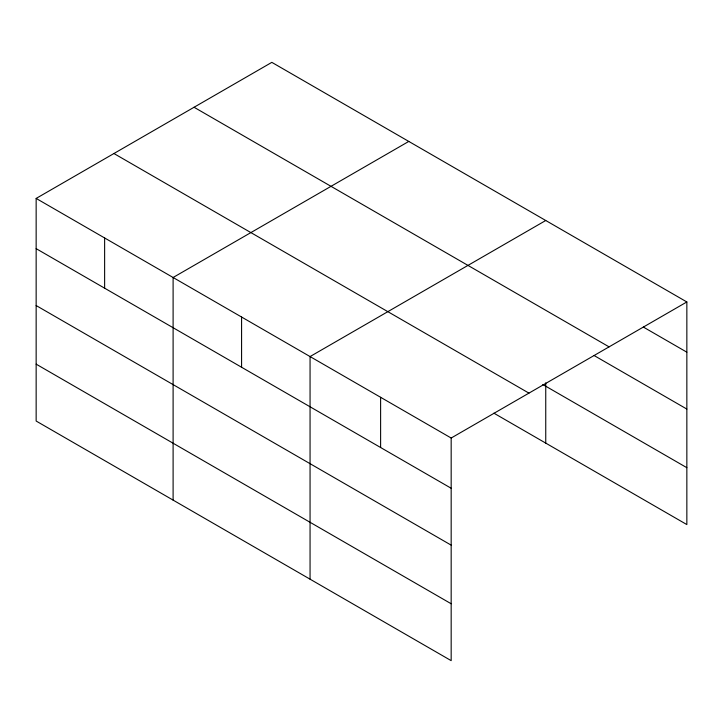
<?xml version="1.0" encoding="UTF-8"?>
<svg xmlns="http://www.w3.org/2000/svg" width="723" height="723" viewBox="0 0 723 723"><rect width="100%" height="100%" fill="white"/><g stroke="black" fill="none" stroke-linecap="round" stroke-linejoin="round"><path stroke-width="1.08" d="M451.17 545.142L451.17 438.03L36.15 198.427L36.15 421.039L451.17 660.641L451.17 545.142L36.15 305.54M493.899 413.176L686.85 524.573L686.85 301.961L271.83 62.359L36.15 198.427M408.784 141.428L173.104 277.496L173.104 500.108M545.748 220.497L310.059 356.566L310.059 579.177M451.17 438.03L686.85 301.961M643.362 327.076L686.85 352.182M194.053 107.257L609.073 346.868M594.071 355.508L686.85 409.073M542.81 384.528L686.85 467.691M113.927 153.52L528.947 393.131M36.15 248.649L451.17 488.251M36.15 364.148L451.17 603.759M545.748 382.838L545.748 443.109M380.614 397.298L380.614 447.519M241.581 317.036L241.581 367.257M104.627 237.957L104.627 288.179"/></g></svg>
